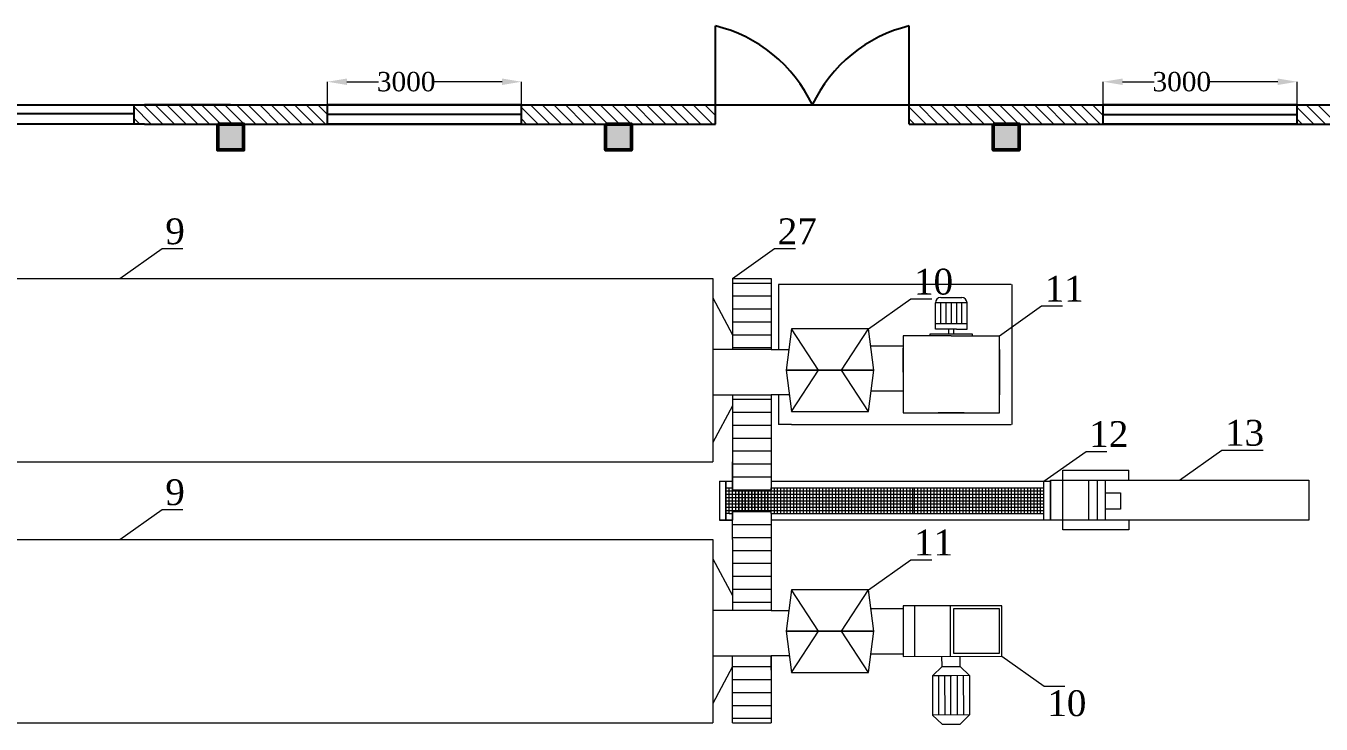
# Model space of a CAD drawing. Header units: inches. Extents: x -4475333 to 345677417, y -211198149 to 2125895.
# Drawn here: x -1854394 to -1834354, y 1227009 to 1237820 of the extents above; entities that cross this region are included whole.
import ezdxf

# ---------------------------------------------------------------- set-up
doc = ezdxf.new("R2010")
doc.units = ezdxf.units.IN
doc.header["$LTSCALE"] = 150
doc.header["$MEASUREMENT"] = 0
for name, color, linetype, lineweight in [('1. N thuong', 255, 'Continuous', 0), ('chuthichso', 8, 'Continuous', 0), ('cot', 2, 'Continuous', 50), ('KHUNG BVE', 7, 'Continuous', 0)]:
    doc.layers.add(name, color=color, linetype=linetype, lineweight=lineweight)
doc.layers.add('12132', color=7, linetype='Continuous')
doc.layers.add('132132', color=7, linetype='Continuous')
doc.styles.add('KICHTHUOC', font='times.ttf')
doc.styles.get("Standard").update_dxf_attribs({"font": 'times.ttf', "height": 100})
doc.dimstyles.new('KICH THUOC HANG', dxfattribs={"dimtxt": 300, "dimasz": 300, "dimexe": 1.25, "dimexo": 0.625, "dimtad": 0, "dimtoh": 1, "dimdec": 0, "dimtxsty": 'KICHTHUOC', "dimcen": 2.5, "dimclrd": 256, "dimclre": 256, "dimclrt": 256, "dimadec": 0, "dimazin": 0, "dimtfac": 1, "dimtdec": 0, "dimtmove": 0, "dimatfit": 3, "dimldrblk": 'OBLIQUE', "dimfxl": 1, "dimlwd": 13, "dimlwe": 13, "dimarcsym": 1})

# ---------------------------------------------------------------- blocks, each defined once
blk = doc.blocks.new('*D150')
at = {"layer": '132132', "lineweight": 13, "transparency": 16777216}
for p, q in [((-1849726, 1236599), (-1849726, 1236956)), ((-1849426, 1236955), (-1848937, 1236955)), ((-1847026, 1236955), (-1848083, 1236955)), ((-1846726, 1236599), (-1846726, 1236956))]:
    blk.add_line(p, q, dxfattribs=at)
at = {"layer": '132132', "lineweight": 0, "transparency": 16777216}
for points in [[(-1849426, 1237005), (-1849426, 1236905), (-1849726, 1236955)], [(-1847026, 1237005), (-1847026, 1236905), (-1846726, 1236955)]]:
    blk.add_solid(points, dxfattribs=at)
at = {"layer": 'Defpoints', "color": 0, "lineweight": 0, "transparency": 16777216}
for p in [(-1846726, 1236955), (-1849726, 1236598), (-1846726, 1236598)]:
    blk.add_point(p, dxfattribs=at)
at = {"layer": '132132', "lineweight": 9, "transparency": 16777216, "insert": (-1848510, 1236955), "char_height": 300, "attachment_point": 5, "style": 'KICHTHUOC'}
blk.add_mtext('3000', dxfattribs=at)
blk = doc.blocks.new('_Oblique')
at = {"color": 0, "linetype": 'ByBlock', "lineweight": -2}
blk.add_line((-0.5, -0.5), (0.5, 0.5), dxfattribs=at)
blk = doc.blocks.new('*D151')
at = {"layer": '132132', "lineweight": 13, "transparency": 16777216}
for p, q in [((-1837726, 1236599), (-1837726, 1236956)), ((-1837426, 1236955), (-1836937, 1236955)), ((-1835026, 1236955), (-1836083, 1236955)), ((-1834726, 1236599), (-1834726, 1236956))]:
    blk.add_line(p, q, dxfattribs=at)
at = {"layer": '132132', "lineweight": 0, "transparency": 16777216}
for points in [[(-1837426, 1237005), (-1837426, 1236905), (-1837726, 1236955)], [(-1835026, 1237005), (-1835026, 1236905), (-1834726, 1236955)]]:
    blk.add_solid(points, dxfattribs=at)
at = {"layer": 'Defpoints', "color": 0, "lineweight": 0, "transparency": 16777216}
for p in [(-1834726, 1236955), (-1837726, 1236598), (-1834726, 1236598)]:
    blk.add_point(p, dxfattribs=at)
at = {"layer": '132132', "lineweight": 9, "transparency": 16777216, "insert": (-1836510, 1236955), "char_height": 300, "attachment_point": 5, "style": 'KICHTHUOC'}
blk.add_mtext('3000', dxfattribs=at)

msp = doc.modelspace()

# ---------------------------------------------------------------- hatches: boundary and pattern name
at = {"layer": '12132', "lineweight": 5}
h = msp.add_hatch(dxfattribs=at)
h.set_pattern_fill('ANSI31', color=3, scale=40, angle=-90, style=0)
h.set_pattern_definition([(315, (-1911185.49, 4462547.19), (89.802561, 89.802561), [])])
h.paths.add_polyline_path([(-1851123.2, 1236598.1), (-1849726, 1236598.1), (-1849726, 1236299.6), (-1850623.2, 1236299.6), (-1852726.1, 1236299.6), (-1852726.1, 1236598.1)])
h = msp.add_hatch(dxfattribs=at)
h.set_pattern_fill('ANSI31', color=3, scale=40, angle=-90, style=0)
h.set_pattern_definition([(315, (-1905378.41, 4462547.76), (89.802561, 89.802561), [])])
h.paths.add_polyline_path([(-1845316.1, 1236598.5), (-1843726, 1236598.2), (-1843726.1, 1236300.2), (-1844816.1, 1236300.2), (-1846719, 1236300.2), (-1846726.1, 1236598.1)])
h = msp.add_hatch(dxfattribs=at)
h.set_pattern_fill('ANSI31', color=3, scale=40, angle=-90, style=0)
h.set_pattern_definition([(315, (-1899378.41, 4462547.19), (89.802561, 89.802561), [])])
h.paths.add_polyline_path([(-1839316.1, 1236598.3), (-1837726.1, 1236598.3), (-1837726.1, 1236299.6), (-1838816.1, 1236299.6), (-1840718.9, 1236299.7), (-1840718.9, 1236598.2)])
h = msp.add_hatch(dxfattribs=at)
h.set_pattern_fill('ANSI31', color=3, scale=40, angle=-90, style=0)
h.set_pattern_definition([(315, (-1893378.41, 4462547.19), (89.802561, 89.802561), [])])
h.paths.add_polyline_path([(-1833316.1, 1236598.3), (-1831726.1, 1236598.3), (-1831726.1, 1236299.6), (-1832816.1, 1236299.6), (-1834718.9, 1236299.7), (-1834718.9, 1236598.2)])
for points in [[(-1851026.1, 1235899.6), (-1851026.1, 1236299.6), (-1851426.1, 1236299.6), (-1851426.1, 1235899.6)], [(-1851026.1, 1235899.6), (-1851026.1, 1236299.6), (-1851426.1, 1236299.6), (-1851426.1, 1235899.6)], [(-1845026.1, 1235899.6), (-1845026.1, 1236299.6), (-1845426.1, 1236299.6), (-1845426.1, 1235899.6)], [(-1845026.1, 1235899.6), (-1845026.1, 1236299.6), (-1845426.1, 1236299.6), (-1845426.1, 1235899.6)], [(-1839026.1, 1235899.6), (-1839026.1, 1236299.6), (-1839426.1, 1236299.6), (-1839426.1, 1235899.6)], [(-1839026.1, 1235899.6), (-1839026.1, 1236299.6), (-1839426.1, 1236299.6), (-1839426.1, 1235899.6)]]:
    msp.add_hatch(color=7, dxfattribs=at).paths.add_polyline_path(points)

# ---------------------------------------------------------------- linework, layer by layer
at = {"color": 3}
for p, q in [((-1843726.1, 1236598.2), (-1843726.1, 1237820.1)), ((-1840726.1, 1236598.2), (-1840726.1, 1237820.1)), ((-1858726.1, 1236598.8), (-1852226.1, 1236598.1)), ((-1852726.1, 1236459.1), (-1855726.1, 1236459.1)), ((-1852726.1, 1236598.1), (-1852726.1, 1236299.6)), ((-1852560.9, 1236598.1), (-1851026.1, 1236598.2)), ((-1851226.1, 1236598.2), (-1852560.9, 1236598.2)), ((-1852560.9, 1236598.1), (-1849726.1, 1236598.2)), ((-1849726.1, 1236598.1), (-1846726.1, 1236598.1)), ((-1849726.1, 1236299.6), (-1849726.1, 1236598.1)), ((-1846726.1, 1236598.1), (-1849726.1, 1236598.1)), ((-1849726.1, 1236450.7), (-1846726.1, 1236450.7)), ((-1846726.1, 1236598.1), (-1849174.6, 1236598.1)), ((-1846726.1, 1236598.8), (-1843726.1, 1236598.2)), ((-1846726.1, 1236299.6), (-1846726.1, 1236598.1)), ((-1846726.1, 1236598.1), (-1846726.1, 1236598.1)), ((-1843726.1, 1236299.6), (-1843726.1, 1236598.2)), ((-1840726.1, 1236598.2), (-1828926.1, 1236598.8)), ((-1840726.1, 1236299.6), (-1840726.1, 1236598.2)), ((-1837726.1, 1236598.1), (-1834726.1, 1236598.1)), ((-1837726.1, 1236299.6), (-1837726.1, 1236598.1)), ((-1834726.1, 1236598.1), (-1837726.1, 1236598.1)), ((-1837726.1, 1236448.9), (-1834726.1, 1236448.9)), ((-1834726.1, 1236598.1), (-1837174.6, 1236598.1)), ((-1834726.1, 1236299.6), (-1834726.1, 1236598.1)), ((-1834726.1, 1236598.1), (-1834726.1, 1236598.1)), ((-1852560.9, 1236299.6), (-1858726.1, 1236299.6)), ((-1852560.9, 1236299.6), (-1851226.1, 1236299.6)), ((-1852560.9, 1236299.6), (-1849726.1, 1236299.6)), ((-1851226.1, 1236299.6), (-1845226.1, 1236299.6)), ((-1849726.1, 1236299.6), (-1846726.1, 1236299.6)), ((-1846726.1, 1236299.6), (-1849726.1, 1236299.6)), ((-1846726.1, 1236299.6), (-1849726.1, 1236299.6)), ((-1849726.1, 1236299.6), (-1846726.1, 1236299.6)), ((-1846726.1, 1236299.6), (-1849174.6, 1236299.6)), ((-1848223.6, 1236299.6), (-1848023.6, 1236299.6)), ((-1846726.1, 1236299.6), (-1843726.1, 1236299.6)), ((-1846726.1, 1236299.6), (-1846726.1, 1236299.6)), ((-1845226.1, 1236299.6), (-1843726.1, 1236299.6)), ((-1840726.1, 1236299.6), (-1833226.1, 1236299.6)), ((-1837726.1, 1236299.6), (-1834726.1, 1236299.6)), ((-1834726.1, 1236299.6), (-1837726.1, 1236299.6)), ((-1834726.1, 1236299.6), (-1837726.1, 1236299.6)), ((-1837726.1, 1236299.6), (-1834726.1, 1236299.6)), ((-1834726.1, 1236299.6), (-1837174.6, 1236299.6)), ((-1836223.6, 1236299.6), (-1836023.6, 1236299.6)), ((-1834726.1, 1236299.6), (-1831926.1, 1236299.6)), ((-1834726.1, 1236299.6), (-1834726.1, 1236299.6))]:
    msp.add_line(p, q, dxfattribs=at)
msp.add_line((-1843726.1, 1236598.2), (-1840726.1, 1236598.2))
at = {"color": 7}
for p, q in [((-1851026.1, 1236099.6), (-1851026.1, 1235899.6)), ((-1845026.1, 1236099.6), (-1845026.1, 1235899.6)), ((-1839026.1, 1236099.6), (-1839026.1, 1235899.6))]:
    msp.add_line(p, q, dxfattribs=at)
at = {"color": 3}
for points in [[(-1846726.1, 1236598.1), (-1846726.1, 1236598.1)], [(-1834726.1, 1236598.1), (-1834726.1, 1236598.1)]]:
    msp.add_lwpolyline(points, dxfattribs=at)
for centre, start, end in [((-1844251.8, 1235642.9), 25.24627, 76.42307), ((-1840200.3, 1235642.9), 103.57693, 154.75373)]:
    msp.add_arc(centre, 2239.7, start, end, dxfattribs=at)
at = {"layer": '1. N thuong', "lineweight": 0}
for p, q in [((-1859563.5, 1233908.3), (-1843763.5, 1233908.3)), ((-1843763.5, 1233908.3), (-1843763.5, 1231068.3)), ((-1843463.5, 1233908.3), (-1842863.5, 1233908.3)), ((-1843463.5, 1233908.3), (-1843463.5, 1232808.3)), ((-1843463.5, 1233838.3), (-1842863.5, 1233838.3)), ((-1842863.5, 1233908.3), (-1842863.5, 1232808.3)), ((-1843463.5, 1233638.3), (-1842863.5, 1233638.3)), ((-1843463.5, 1233638.3), (-1842863.5, 1233638.3)), ((-1839149.6, 1233813.7), (-1842749.6, 1233813.7)), ((-1842749.6, 1233813.7), (-1842749.6, 1232808.3)), ((-1839132.1, 1231648.3), (-1839132.1, 1233813.7)), ((-1843763.5, 1233608.3), (-1843463.5, 1233038.3)), ((-1843463.5, 1233438.3), (-1842863.5, 1233438.3)), ((-1843463.5, 1233438.3), (-1842863.5, 1233438.3)), ((-1840321.8, 1233124.3), (-1840321.8, 1233532.1)), ((-1839832.4, 1233530.4), (-1840321.8, 1233530.4)), ((-1840240.3, 1233613.7), (-1839914, 1233613.7)), ((-1840240.3, 1233207.3), (-1840240.3, 1233530.4)), ((-1840158.7, 1233530.4), (-1840158.7, 1233207.3)), ((-1840077.1, 1233530.4), (-1840077.1, 1233207.3)), ((-1839995.6, 1233530.4), (-1839995.6, 1233207.3)), ((-1839914, 1233207.3), (-1839914, 1233530.4)), ((-1839832.4, 1233532.1), (-1839832.4, 1233530.4)), ((-1839832.4, 1233124.3), (-1839832.4, 1233532.1)), ((-1843463.5, 1233238.3), (-1842863.5, 1233238.3)), ((-1843463.5, 1233238.3), (-1842863.5, 1233238.3)), ((-1843463.5, 1233038.3), (-1842863.5, 1233038.3)), ((-1842549.6, 1233128.3), (-1842629.6, 1232488.3)), ((-1842129.6, 1232488.3), (-1842549.6, 1233128.3)), ((-1841354.6, 1233128.3), (-1842549.6, 1233128.3)), ((-1841774.6, 1232488.3), (-1841354.6, 1233128.3)), ((-1841274.6, 1232488.3), (-1841354.6, 1233128.3)), ((-1840077.1, 1233019.3), (-1840822.1, 1233019.3)), ((-1840822.1, 1233019.3), (-1840822.1, 1231897.3)), ((-1840403.4, 1233019.3), (-1840403.4, 1233054.1)), ((-1840403.4, 1233054.1), (-1839750.9, 1233054.1)), ((-1839832.4, 1233207.3), (-1840321.8, 1233207.3)), ((-1840158.7, 1233124.3), (-1840321.8, 1233124.3)), ((-1839995.6, 1233124.3), (-1840158.7, 1233124.3)), ((-1840037.1, 1233124.3), (-1840117.1, 1233124.3)), ((-1840117.1, 1233124.3), (-1840117.1, 1233054.1)), ((-1840077.1, 1233054.1), (-1840037.1, 1233054.1)), ((-1840077.1, 1233019.3), (-1839332.1, 1233019.3)), ((-1840037.1, 1233054.1), (-1840037.1, 1233124.3)), ((-1839995.6, 1233124.3), (-1839832.4, 1233124.3)), ((-1839832.4, 1233124.3), (-1839832.4, 1233207.3)), ((-1839750.9, 1233054.1), (-1839750.9, 1233019.3)), ((-1839332.1, 1231897.3), (-1839332.1, 1233019.3)), ((-1843463.5, 1232838.3), (-1842863.5, 1232838.3)), ((-1843463.5, 1232838.3), (-1842863.5, 1232838.3)), ((-1841314.6, 1232868.3), (-1841322.1, 1232868.3)), ((-1841322.1, 1232868.3), (-1840822.1, 1232868.3)), ((-1840822.1, 1232808.3), (-1840822.1, 1232828.3)), ((-1843463.5, 1232808.3), (-1843763.5, 1232808.3)), ((-1843763.5, 1232808.3), (-1843763.5, 1232108.3)), ((-1842863.5, 1232808.3), (-1843463.5, 1232808.3)), ((-1842863.5, 1232808.3), (-1842589.6, 1232808.3)), ((-1840822.1, 1232458.3), (-1840822.1, 1232808.3)), ((-1839332.1, 1232808.3), (-1839332.1, 1232108.3)), ((-1841274.6, 1232488.3), (-1842629.6, 1232488.3)), ((-1842629.6, 1232488.3), (-1842629.6, 1232488.3)), ((-1842629.6, 1232488.3), (-1842129.6, 1232488.3)), ((-1842629.6, 1232488.3), (-1842549.6, 1231848.3)), ((-1842629.6, 1232488.3), (-1841274.6, 1232488.3)), ((-1842549.6, 1231848.3), (-1842129.6, 1232488.3)), ((-1842129.6, 1232488.3), (-1842129.6, 1232488.3)), ((-1841274.6, 1232488.3), (-1841774.6, 1232488.3)), ((-1841774.6, 1232488.3), (-1841774.6, 1232488.3)), ((-1841354.6, 1231848.3), (-1841774.6, 1232488.3)), ((-1841354.6, 1231848.3), (-1841274.6, 1232488.3)), ((-1843763.5, 1232108.3), (-1843463.5, 1232108.3)), ((-1843463.5, 1232108.3), (-1842863.5, 1232108.3)), ((-1843463.5, 1232108.3), (-1843463.5, 1230768.3)), ((-1843463.5, 1232038.3), (-1842863.5, 1232038.3)), ((-1843463.5, 1232038.3), (-1842863.5, 1232038.3)), ((-1842863.5, 1232108.3), (-1842863.5, 1230638.3)), ((-1842589.6, 1232108.3), (-1842863.5, 1232108.3)), ((-1842749.6, 1232108.3), (-1842749.6, 1231648.3)), ((-1842589.6, 1232108.3), (-1842582.1, 1232108.3)), ((-1841314.6, 1232168.3), (-1840814.6, 1232168.3)), ((-1840822.1, 1232108.3), (-1840822.1, 1232108.3)), ((-1840822.1, 1232108.3), (-1840822.1, 1232108.3)), ((-1840822.1, 1232108.3), (-1840822.1, 1232088.3)), ((-1843463.5, 1231938.3), (-1843763.5, 1231368.3)), ((-1843463.5, 1231838.3), (-1842863.5, 1231838.3)), ((-1842549.6, 1231848.3), (-1842549.6, 1231848.3)), ((-1842549.6, 1231848.3), (-1841354.6, 1231848.3)), ((-1841354.6, 1231848.3), (-1841354.6, 1231848.3)), ((-1840822.1, 1231897.3), (-1840822.1, 1231827.3)), ((-1840822.1, 1231827.3), (-1839332.1, 1231827.3)), ((-1840177.1, 1231827.3), (-1840277.1, 1231827.3)), ((-1840077.1, 1231827.3), (-1840177.1, 1231827.3)), ((-1839877.1, 1231827.3), (-1840077.1, 1231827.3)), ((-1839332.1, 1231827.3), (-1839332.1, 1231897.3)), ((-1843463.5, 1231638.3), (-1842863.5, 1231638.3)), ((-1843463.5, 1231638.3), (-1842863.5, 1231638.3)), ((-1842549.6, 1231648.3), (-1842749.6, 1231648.3)), ((-1842549.6, 1231648.3), (-1839149.6, 1231648.3)), ((-1843463.5, 1231438.3), (-1842863.5, 1231438.3)), ((-1843463.5, 1231238.3), (-1842863.5, 1231238.3)), ((-1843463.5, 1231238.3), (-1842863.5, 1231238.3)), ((-1859563.5, 1231068.3), (-1843763.5, 1231068.3)), ((-1843463.5, 1231068.3), (-1843463.5, 1231068.3)), ((-1843463.5, 1230638.3), (-1843463.5, 1231068.3)), ((-1843463.5, 1231038.3), (-1842863.5, 1231038.3)), ((-1843463.5, 1230838.3), (-1842863.5, 1230838.3)), ((-1843463.5, 1230838.3), (-1842863.5, 1230838.3)), ((-1842863.5, 1230838.3), (-1842863.5, 1230638.3)), ((-1838350.2, 1230938.3), (-1837743.5, 1230938.3)), ((-1837328.7, 1230788.3), (-1837328.7, 1230938.3)), ((-1843663.5, 1230768.3), (-1843663.5, 1230168.3)), ((-1843663.5, 1230768.3), (-1843463.5, 1230768.3)), ((-1843663.5, 1230768.3), (-1843633.5, 1230768.3)), ((-1843663.5, 1230768.3), (-1843563.5, 1230768.3)), ((-1843663.5, 1230768.3), (-1843563.5, 1230768.3)), ((-1843563.5, 1230168.3), (-1843563.5, 1230768.3)), ((-1843563.5, 1230768.3), (-1843563.5, 1230168.3)), ((-1843563.5, 1230668.3), (-1843463.5, 1230668.3)), ((-1843563.5, 1230618.3), (-1840613.5, 1230618.3)), ((-1843513.5, 1230268.3), (-1843513.5, 1230668.3)), ((-1843463.5, 1230768.3), (-1843463.5, 1230638.3)), ((-1843463.5, 1230268.3), (-1843463.5, 1230668.3)), ((-1843463.5, 1230638.3), (-1842863.5, 1230638.3)), ((-1843463.5, 1230638.3), (-1842863.5, 1230638.3)), ((-1843463.5, 1230638.3), (-1843413.5, 1230638.3)), ((-1843413.5, 1230638.3), (-1843413.5, 1230298.3)), ((-1843363.5, 1230298.3), (-1843363.5, 1230638.3)), ((-1843363.5, 1230638.3), (-1843363.5, 1230298.3)), ((-1843313.5, 1230298.3), (-1843313.5, 1230638.3)), ((-1843313.5, 1230638.3), (-1843313.5, 1230298.3)), ((-1843263.5, 1230298.3), (-1843263.5, 1230638.3)), ((-1843263.5, 1230638.3), (-1843263.5, 1230298.3)), ((-1843213.5, 1230298.3), (-1843213.5, 1230638.3)), ((-1843213.5, 1230638.3), (-1843213.5, 1230298.3)), ((-1843163.5, 1230298.3), (-1843163.5, 1230638.3)), ((-1843163.5, 1230638.3), (-1843163.5, 1230298.3)), ((-1843113.5, 1230298.3), (-1843113.5, 1230638.3)), ((-1843113.5, 1230638.3), (-1843113.5, 1230298.3)), ((-1843063.5, 1230298.3), (-1843063.5, 1230638.3)), ((-1843063.5, 1230638.3), (-1843063.5, 1230298.3)), ((-1843013.5, 1230298.3), (-1843013.5, 1230638.3)), ((-1843013.5, 1230638.3), (-1843013.5, 1230298.3)), ((-1842963.5, 1230298.3), (-1842963.5, 1230638.3)), ((-1842963.5, 1230638.3), (-1842963.5, 1230298.3)), ((-1842913.5, 1230298.3), (-1842913.5, 1230638.3)), ((-1842913.5, 1230638.3), (-1842913.5, 1230298.3)), ((-1842863.5, 1230768.3), (-1838543.5, 1230768.3)), ((-1842863.5, 1230768.3), (-1838643.5, 1230768.3)), ((-1842863.5, 1230668.3), (-1840613.5, 1230668.3)), ((-1842863.5, 1230268.3), (-1842863.5, 1230668.3)), ((-1842863.5, 1230298.3), (-1842863.5, 1230638.3)), ((-1842813.5, 1230268.3), (-1842813.5, 1230668.3)), ((-1842763.5, 1230268.3), (-1842763.5, 1230668.3)), ((-1842713.5, 1230268.3), (-1842713.5, 1230668.3)), ((-1842663.5, 1230268.3), (-1842663.5, 1230668.3)), ((-1842613.5, 1230268.3), (-1842613.5, 1230668.3)), ((-1842563.5, 1230268.3), (-1842563.5, 1230668.3)), ((-1842513.5, 1230268.3), (-1842513.5, 1230668.3)), ((-1842463.5, 1230268.3), (-1842463.5, 1230668.3)), ((-1842413.5, 1230268.3), (-1842413.5, 1230668.3)), ((-1842363.5, 1230268.3), (-1842363.5, 1230668.3)), ((-1842313.5, 1230268.3), (-1842313.5, 1230668.3)), ((-1842263.5, 1230268.3), (-1842263.5, 1230668.3)), ((-1842213.5, 1230268.3), (-1842213.5, 1230668.3)), ((-1842163.5, 1230268.3), (-1842163.5, 1230668.3)), ((-1842113.5, 1230268.3), (-1842113.5, 1230668.3)), ((-1842063.5, 1230268.3), (-1842063.5, 1230668.3)), ((-1842013.5, 1230268.3), (-1842013.5, 1230668.3)), ((-1841963.5, 1230268.3), (-1841963.5, 1230668.3)), ((-1841913.5, 1230268.3), (-1841913.5, 1230668.3)), ((-1841863.5, 1230268.3), (-1841863.5, 1230668.3)), ((-1841813.5, 1230268.3), (-1841813.5, 1230668.3)), ((-1841763.5, 1230268.3), (-1841763.5, 1230668.3)), ((-1841713.5, 1230268.3), (-1841713.5, 1230668.3)), ((-1841663.5, 1230268.3), (-1841663.5, 1230668.3)), ((-1841613.5, 1230268.3), (-1841613.5, 1230668.3)), ((-1841593.5, 1230668.3), (-1838643.5, 1230668.3)), ((-1841593.5, 1230618.3), (-1838643.5, 1230618.3)), ((-1841563.5, 1230268.3), (-1841563.5, 1230668.3)), ((-1841513.5, 1230268.3), (-1841513.5, 1230668.3)), ((-1841463.5, 1230268.3), (-1841463.5, 1230668.3)), ((-1841413.5, 1230268.3), (-1841413.5, 1230668.3)), ((-1841363.5, 1230268.3), (-1841363.5, 1230668.3)), ((-1841313.5, 1230268.3), (-1841313.5, 1230668.3)), ((-1841263.5, 1230268.3), (-1841263.5, 1230668.3)), ((-1841213.5, 1230268.3), (-1841213.5, 1230668.3)), ((-1841163.5, 1230268.3), (-1841163.5, 1230668.3)), ((-1841113.5, 1230268.3), (-1841113.5, 1230668.3)), ((-1841063.5, 1230268.3), (-1841063.5, 1230668.3)), ((-1841013.5, 1230268.3), (-1841013.5, 1230668.3)), ((-1840963.5, 1230268.3), (-1840963.5, 1230668.3)), ((-1840913.5, 1230268.3), (-1840913.5, 1230668.3)), ((-1840863.5, 1230268.3), (-1840863.5, 1230668.3)), ((-1840813.5, 1230268.3), (-1840813.5, 1230668.3)), ((-1840763.5, 1230268.3), (-1840763.5, 1230668.3)), ((-1840713.5, 1230268.3), (-1840713.5, 1230668.3)), ((-1840676.3, 1230668.3), (-1840676.3, 1230268.3)), ((-1840643.5, 1230268.3), (-1840643.5, 1230668.3)), ((-1840593.5, 1230268.3), (-1840593.5, 1230668.3)), ((-1840543.5, 1230268.3), (-1840543.5, 1230668.3)), ((-1840493.5, 1230268.3), (-1840493.5, 1230668.3)), ((-1840443.5, 1230268.3), (-1840443.5, 1230668.3)), ((-1840393.5, 1230268.3), (-1840393.5, 1230668.3)), ((-1840343.5, 1230268.3), (-1840343.5, 1230668.3)), ((-1840293.5, 1230268.3), (-1840293.5, 1230668.3)), ((-1840243.5, 1230268.3), (-1840243.5, 1230668.3)), ((-1840193.5, 1230268.3), (-1840193.5, 1230668.3)), ((-1840143.5, 1230268.3), (-1840143.5, 1230668.3)), ((-1840093.5, 1230268.3), (-1840093.5, 1230668.3)), ((-1840043.5, 1230268.3), (-1840043.5, 1230668.3)), ((-1839993.5, 1230268.3), (-1839993.5, 1230668.3)), ((-1839943.5, 1230268.3), (-1839943.5, 1230668.3)), ((-1839893.5, 1230268.3), (-1839893.5, 1230668.3)), ((-1839843.5, 1230268.3), (-1839843.5, 1230668.3)), ((-1839793.5, 1230268.3), (-1839793.5, 1230668.3)), ((-1839743.5, 1230268.3), (-1839743.5, 1230668.3)), ((-1839693.5, 1230268.3), (-1839693.5, 1230668.3)), ((-1839643.5, 1230268.3), (-1839643.5, 1230668.3)), ((-1839593.5, 1230268.3), (-1839593.5, 1230668.3)), ((-1839543.5, 1230268.3), (-1839543.5, 1230668.3)), ((-1839493.5, 1230268.3), (-1839493.5, 1230668.3)), ((-1839443.5, 1230268.3), (-1839443.5, 1230668.3)), ((-1839393.5, 1230268.3), (-1839393.5, 1230668.3)), ((-1839343.5, 1230268.3), (-1839343.5, 1230668.3)), ((-1839293.5, 1230268.3), (-1839293.5, 1230668.3)), ((-1839243.5, 1230268.3), (-1839243.5, 1230668.3)), ((-1839193.5, 1230268.3), (-1839193.5, 1230668.3)), ((-1839143.5, 1230268.3), (-1839143.5, 1230668.3)), ((-1839093.5, 1230268.3), (-1839093.5, 1230668.3)), ((-1839043.5, 1230268.3), (-1839043.5, 1230668.3)), ((-1838993.5, 1230268.3), (-1838993.5, 1230668.3)), ((-1838943.5, 1230268.3), (-1838943.5, 1230668.3)), ((-1838893.5, 1230268.3), (-1838893.5, 1230668.3)), ((-1838843.5, 1230268.3), (-1838843.5, 1230668.3)), ((-1838793.5, 1230268.3), (-1838793.5, 1230668.3)), ((-1838743.5, 1230268.3), (-1838743.5, 1230668.3)), ((-1838693.5, 1230268.3), (-1838693.5, 1230668.3)), ((-1838643.5, 1230168.3), (-1838643.5, 1230768.3)), ((-1838643.5, 1230168.3), (-1838643.5, 1230768.3)), ((-1838643.5, 1230268.3), (-1838643.5, 1230668.3)), ((-1838543.5, 1230168.3), (-1838543.5, 1230788.3)), ((-1838543.5, 1230788.3), (-1834543.5, 1230788.3)), ((-1838543.5, 1230768.3), (-1838543.5, 1230168.3)), ((-1837949.2, 1230168.3), (-1837949.2, 1230788.3)), ((-1837949.2, 1230788.3), (-1837692.7, 1230788.3)), ((-1837820.9, 1230788.3), (-1837820.9, 1230168.3)), ((-1837692.7, 1230168.3), (-1837692.7, 1230788.3)), ((-1834543.5, 1230788.3), (-1834543.5, 1230168.3)), ((-1834543.5, 1230768.3), (-1834543.5, 1230168.3)), ((-1843563.5, 1230568.3), (-1840613.5, 1230568.3)), ((-1843563.5, 1230518.3), (-1840613.5, 1230518.3)), ((-1843563.5, 1230468.3), (-1840613.5, 1230468.3)), ((-1843563.5, 1230418.3), (-1840613.5, 1230418.3)), ((-1841593.5, 1230568.3), (-1838643.5, 1230568.3)), ((-1841593.5, 1230518.3), (-1838643.5, 1230518.3)), ((-1841593.5, 1230468.3), (-1838643.5, 1230468.3)), ((-1841593.5, 1230418.3), (-1838643.5, 1230418.3)), ((-1843563.5, 1230368.3), (-1840613.5, 1230368.3)), ((-1843563.5, 1230318.3), (-1840613.5, 1230318.3)), ((-1843513.5, 1230268.3), (-1843563.5, 1230268.3)), ((-1843513.5, 1230268.3), (-1843463.5, 1230268.3)), ((-1843463.5, 1230298.3), (-1843463.5, 1230168.3)), ((-1843463.5, 1229868.3), (-1843463.5, 1230298.3)), ((-1843463.5, 1230168.3), (-1843463.5, 1230298.3)), ((-1843463.5, 1230298.3), (-1842863.5, 1230298.3)), ((-1843463.5, 1230298.3), (-1842863.5, 1230298.3)), ((-1843413.5, 1230298.3), (-1843363.5, 1230298.3)), ((-1842863.5, 1230268.3), (-1841593.5, 1230268.3)), ((-1842863.5, 1230268.3), (-1842863.5, 1230168.3)), ((-1841593.5, 1230368.3), (-1838643.5, 1230368.3)), ((-1841593.5, 1230318.3), (-1838643.5, 1230318.3)), ((-1841593.5, 1230268.3), (-1838643.5, 1230268.3)), ((-1841593.5, 1230268.3), (-1838643.5, 1230268.3)), ((-1843663.5, 1230168.3), (-1843463.5, 1230168.3)), ((-1843463.5, 1230168.3), (-1843663.5, 1230168.3)), ((-1843463.5, 1230098.3), (-1842863.5, 1230098.3)), ((-1838543.5, 1230168.3), (-1842863.5, 1230168.3)), ((-1842863.5, 1230168.3), (-1842863.5, 1228768.3)), ((-1842863.5, 1230098.3), (-1842863.5, 1229898.3)), ((-1838543.5, 1230168.3), (-1838643.5, 1230168.3)), ((-1834543.5, 1230168.3), (-1838543.5, 1230168.3)), ((-1859563.5, 1229868.3), (-1843763.5, 1229868.3)), ((-1843763.5, 1229868.3), (-1843763.5, 1227028.3)), ((-1843463.5, 1229898.3), (-1842863.5, 1229898.3)), ((-1843463.5, 1229898.3), (-1842863.5, 1229898.3)), ((-1843463.5, 1229868.3), (-1843463.5, 1228768.3)), ((-1843463.5, 1229698.3), (-1842863.5, 1229698.3)), ((-1843763.5, 1229568.3), (-1843463.5, 1228998.3)), ((-1843463.5, 1229498.3), (-1842863.5, 1229498.3)), ((-1843463.5, 1229498.3), (-1842863.5, 1229498.3)), ((-1843463.5, 1229298.3), (-1842863.5, 1229298.3)), ((-1843463.5, 1229098.3), (-1842863.5, 1229098.3)), ((-1843463.5, 1229098.3), (-1842863.5, 1229098.3)), ((-1842549.6, 1229088.3), (-1842629.6, 1228448.3)), ((-1842129.6, 1228448.3), (-1842549.6, 1229088.3)), ((-1841354.6, 1229088.3), (-1842549.6, 1229088.3)), ((-1841774.6, 1228448.3), (-1841354.6, 1229088.3)), ((-1841274.6, 1228448.3), (-1841354.6, 1229088.3)), ((-1843463.5, 1228898.3), (-1842863.5, 1228898.3)), ((-1839292.6, 1228842.1), (-1840818.4, 1228840.3)), ((-1840818.4, 1228840.3), (-1840818.4, 1228056.3)), ((-1840643.3, 1228840.5), (-1840643.3, 1228056.5)), ((-1840093.3, 1228842.1), (-1840093.3, 1228058.1)), ((-1839292.6, 1228058.1), (-1839292.6, 1228842.1)), ((-1843463.5, 1228768.3), (-1843763.5, 1228768.3)), ((-1843763.5, 1228768.3), (-1843763.5, 1228068.3)), ((-1842863.5, 1228768.3), (-1843463.5, 1228768.3)), ((-1842863.5, 1228768.3), (-1842589.6, 1228768.3)), ((-1842863.5, 1228768.3), (-1842589.6, 1228768.3)), ((-1840034.6, 1228100.1), (-1840036.2, 1228794.9)), ((-1840034.6, 1228450.1), (-1840034.6, 1228800.1)), ((-1840034.6, 1228800.1), (-1839334.6, 1228800.1)), ((-1839335.9, 1228796.6), (-1839336.8, 1228100)), ((-1839334.6, 1228800.1), (-1839334.6, 1228100.1)), ((-1841274.6, 1228448.3), (-1842629.6, 1228448.3)), ((-1842629.6, 1228448.3), (-1842629.6, 1228448.3)), ((-1842629.6, 1228448.3), (-1842129.6, 1228448.3)), ((-1842629.6, 1228448.3), (-1842549.6, 1227808.3)), ((-1842629.6, 1228448.3), (-1841274.6, 1228448.3)), ((-1842549.6, 1227808.3), (-1842129.6, 1228448.3)), ((-1842129.6, 1228448.3), (-1842129.6, 1228448.3)), ((-1841274.6, 1228448.3), (-1841774.6, 1228448.3)), ((-1841774.6, 1228448.3), (-1841774.6, 1228448.3)), ((-1841354.6, 1227808.3), (-1841774.6, 1228448.3)), ((-1841354.6, 1227808.3), (-1841274.6, 1228448.3)), ((-1840034.6, 1228100.1), (-1840034.6, 1228450.1)), ((-1843763.5, 1228068.3), (-1843463.5, 1228068.3)), ((-1843463.5, 1228068.3), (-1842863.5, 1228068.3)), ((-1843463.5, 1227028.3), (-1843463.5, 1228068.3)), ((-1842863.5, 1227845.3), (-1842863.5, 1228068.3)), ((-1842863.5, 1228068.3), (-1842863.5, 1227028.3)), ((-1842589.6, 1228068.3), (-1842863.5, 1228068.3)), ((-1842589.6, 1228068.3), (-1842863.5, 1228068.3)), ((-1842589.6, 1228068.3), (-1842582.1, 1228068.3)), ((-1840818.4, 1228056.3), (-1839292.6, 1228058.1)), ((-1840219.2, 1227899.1), (-1840219.9, 1228058.1)), ((-1839334.6, 1228100.1), (-1840034.6, 1228100.1)), ((-1839334.6, 1228100.1), (-1840034.6, 1228100.1)), ((-1839939, 1227899.8), (-1839939.7, 1228058.1)), ((-1843463.5, 1227898.3), (-1843763.5, 1227328.3)), ((-1843463.5, 1227898.3), (-1842863.5, 1227898.3)), ((-1843463.5, 1227898.3), (-1842863.5, 1227898.3)), ((-1842549.6, 1227808.3), (-1841354.6, 1227808.3)), ((-1841354.6, 1227808.3), (-1841354.6, 1227808.3)), ((-1840365.8, 1227757.6), (-1840219.2, 1227899.1)), ((-1840219.2, 1227899.1), (-1839939, 1227899.8)), ((-1839794.8, 1227759), (-1839939, 1227899.8)), ((-1843463.5, 1227698.3), (-1842863.5, 1227698.3)), ((-1840068.9, 1227758.3), (-1840365.8, 1227757.6)), ((-1840365.8, 1227757.6), (-1840364.3, 1227149.3)), ((-1840276.3, 1227757.8), (-1840274.8, 1227149.5)), ((-1840180, 1227758), (-1840178.5, 1227149.8)), ((-1840082.2, 1227150), (-1840083.7, 1227758.3)), ((-1839794.8, 1227759), (-1840068.9, 1227758.3)), ((-1839987.4, 1227758.5), (-1839985.9, 1227150.2)), ((-1839891.1, 1227758.7), (-1839889.6, 1227150.5)), ((-1839794.8, 1227759), (-1839793.3, 1227150.7)), ((-1843463.5, 1227498.3), (-1842863.5, 1227498.3)), ((-1843463.5, 1227498.3), (-1842863.5, 1227498.3)), ((-1843463.5, 1227298.3), (-1842863.5, 1227298.3)), ((-1859563.5, 1227028.3), (-1843763.5, 1227028.3)), ((-1843463.5, 1227098.3), (-1842863.5, 1227098.3)), ((-1843463.5, 1227028.3), (-1842863.5, 1227028.3)), ((-1843463.5, 1227028.3), (-1842863.5, 1227028.3)), ((-1839793.3, 1227150.7), (-1840364.3, 1227149.3)), ((-1840364.3, 1227149.3), (-1840217.1, 1227008.5)), ((-1840217.1, 1227008.5), (-1839936.8, 1227009.2)), ((-1839793.3, 1227150.7), (-1839936.8, 1227009.2))]:
    msp.add_line(p, q, dxfattribs=at)
for points in [[(-1838350.2, 1230018.3), (-1838350.2, 1230938.3), (-1837328.7, 1230938.3)], [(-1837328.7, 1230168.3), (-1837328.7, 1230018.3), (-1838350.2, 1230018.3)]]:
    msp.add_lwpolyline(points, dxfattribs=at)
msp.add_lwpolyline([(-1837458.7, 1230335.8), (-1837692.7, 1230335.8), (-1837692.7, 1230590.8), (-1837458.7, 1230590.8)], close=True, dxfattribs=at)
for centre, start, end in [((-1840240.3, 1233532.1), 90, 180), ((-1839914, 1233532.1), 0, 90)]:
    msp.add_arc(centre, 81.6, start, end, dxfattribs=at)
at = {"layer": 'chuthichso', "lineweight": 0}
for p, q in [((-1852938.9, 1233908.3), (-1852285.9, 1234372.2)), ((-1852285.9, 1234372.2), (-1851963.1, 1234372.2)), ((-1843463.5, 1233908.3), (-1842810.6, 1234372.2)), ((-1842810.6, 1234372.2), (-1842487.7, 1234372.2)), ((-1841354.6, 1233128.3), (-1840701.7, 1233592.3)), ((-1840701.7, 1233592.3), (-1840378.9, 1233592.3)), ((-1839332.1, 1233019.3), (-1838679.2, 1233483.3)), ((-1838679.2, 1233483.3), (-1838356.4, 1233483.3)), ((-1838643.5, 1230768.3), (-1837990.6, 1231232.3)), ((-1837990.6, 1231232.3), (-1837667.7, 1231232.3)), ((-1836543.5, 1230788.3), (-1835890.6, 1231252.3)), ((-1835890.6, 1231252.3), (-1835250.4, 1231252.3)), ((-1852938.9, 1229868.3), (-1852285.9, 1230332.2)), ((-1852285.9, 1230332.2), (-1851963.1, 1230332.2)), ((-1841354.6, 1229088.3), (-1840701.7, 1229552.3)), ((-1840701.7, 1229552.3), (-1840378.9, 1229552.3)), ((-1839292.6, 1228058.1), (-1838639.6, 1227594.1)), ((-1838639.6, 1227594.1), (-1838316.8, 1227594.1))]:
    msp.add_line(p, q, dxfattribs=at)
at = {"layer": 'cot', "color": 7}
for points in [[(-1851426.1, 1236299.6), (-1851026.1, 1236299.6), (-1851026.1, 1235899.6), (-1851426.1, 1235899.6)], [(-1851426.1, 1236299.6), (-1851026.1, 1236299.6), (-1851026.1, 1235899.6), (-1851426.1, 1235899.6)], [(-1845426.1, 1236299.6), (-1845026.1, 1236299.6), (-1845026.1, 1235899.6), (-1845426.1, 1235899.6)], [(-1845426.1, 1236299.6), (-1845026.1, 1236299.6), (-1845026.1, 1235899.6), (-1845426.1, 1235899.6)], [(-1839426.1, 1236299.6), (-1839026.1, 1236299.6), (-1839026.1, 1235899.6), (-1839426.1, 1235899.6)], [(-1839426.1, 1236299.6), (-1839026.1, 1236299.6), (-1839026.1, 1235899.6), (-1839426.1, 1235899.6)]]:
    msp.add_lwpolyline(points, close=True, dxfattribs=at)
at = {"layer": 'KHUNG BVE', "lineweight": 0}
for p, q in [((-1841318.4, 1228798.3), (-1840818.4, 1228798.3)), ((-1841318.4, 1228098.3), (-1840818.4, 1228098.3))]:
    msp.add_line(p, q, dxfattribs=at)

# ---------------------------------------------------------------- texts
at = {"layer": '1. N thuong', "lineweight": 0, "char_height": 400, "width": 236.121}
for s, insert, attachment_point in [('9', (-1852236.5, 1234839.7), 1), ('27', (-1842761.1, 1234839.7), 1), ('10', (-1840652.2, 1234059.7), 1), ('11', (-1838629.7, 1233950.7), 1), ('12', (-1837941.1, 1231699.7), 1), ('13', (-1835841.1, 1231719.7), 1), ('9', (-1852236.5, 1230799.7), 1), ('11', (-1840652.2, 1230019.7), 1), ('10', (-1838590.2, 1227126.6), 7)]:
    msp.add_mtext(s, dxfattribs=dict(at, insert=insert, attachment_point=attachment_point))

# ---------------------------------------------------------------- dimensions: what is measured, and where the dimension line sits
at = {"layer": '132132', "lineweight": 9}
for base, p1, p2, picture, middle in [((-1846726.1, 1236955), (-1849726.1, 1236598.1), (-1846726.1, 1236598.1), '*D150', (-1848509.9, 1236955)), ((-1834726.1, 1236955), (-1837726.1, 1236598.1), (-1834726.1, 1236598.1), '*D151', (-1836509.9, 1236955))]:
    dim = msp.add_linear_dim(base=base, p1=p1, p2=p2, dimstyle='KICH THUOC HANG', dxfattribs=at)
    dim.commit()
    dim.dimension.update_dxf_attribs({"geometry": picture, "text_midpoint": middle, "dimtype": 160})

doc.saveas('drawing.dxf')
